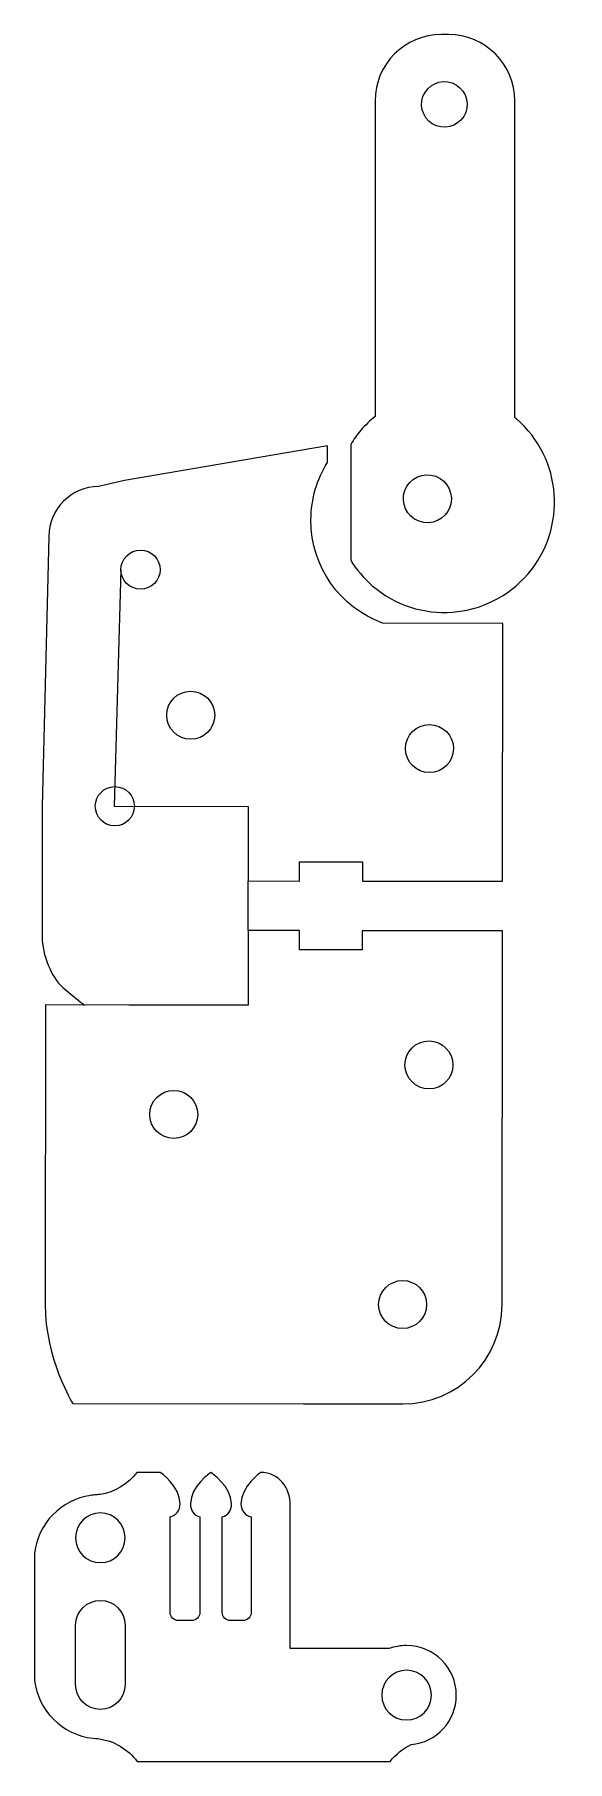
# Model space of a CAD drawing. Header units: millimetres. Extents: x -127 to 1881, y -61 to 1624.
# Drawn here: x 1535.1 to 1567.4, y 1047.7 to 1152.3 of the extents above; entities that cross this region are included whole.
import ezdxf

# ---------------------------------------------------------------- set-up
doc = ezdxf.new("R2010")
doc.units = ezdxf.units.MM
doc.layers.get('0').update_dxf_attribs({"linetype": 'CONTINUOUS', "true_color": 0xffffff})

msp = doc.modelspace()

# ---------------------------------------------------------------- linework, layer by layer
at = {"color": 7, "true_color": 0xffffff}
for points in [[(1560.17, 1152.26), (1559.74, 1152.26)], [(1555.72, 1148.25), (1555.72, 1129.13)], [(1561.21, 1147.55), (1561.21, 1147.55)], [(1564.18, 1129.07), (1564.18, 1148.25)], [(1564.28, 1128.99), (1564.28, 1128.99)], [(1552.83, 1126.35), (1552.83, 1127.36), (1540.54, 1125.26), (1538.96, 1124.88)], [(1554.24, 1127.44), (1554.24, 1120.42)], [(1560.25, 1123.64), (1560.25, 1123.64)], [(1535.95, 1121.87), (1535.55, 1105.52), (1535.54, 1097.63)], [(1540.31, 1119.85), (1539.91, 1105.52), (1548.03, 1105.51), (1548.03, 1101), (1551.13, 1100.99), (1551.14, 1102.15), (1554.95, 1102.15), (1554.95, 1100.99), (1563.44, 1100.98), (1563.46, 1116.6), (1556.17, 1116.61)], [(1542.69, 1119.85), (1542.69, 1119.85)], [(1543.09, 1111.03), (1543.09, 1111.03)], [(1557.56, 1109.01), (1557.56, 1109.01)], [(1541.13, 1105.52), (1541.13, 1105.52)], [(1548.03, 1097.99), (1548.03, 1097.99), (1548.03, 1101)], [(1563.42, 1075.34), (1563.44, 1097.97), (1554.94, 1097.98), (1554.94, 1096.83), (1551.13, 1096.83), (1551.13, 1097.99), (1548.03, 1097.99), (1548.03, 1097.99), (1548.02, 1093.47), (1543.37, 1093.48), (1540.8, 1093.48), (1535.74, 1093.49), (1535.72, 1075.36)], [(1557.53, 1089.85), (1557.53, 1089.85)], [(1542.06, 1086.86), (1542.06, 1086.86)], [(1555.93, 1075.34), (1555.93, 1075.34)], [(1537.4, 1069.34), (1551.37, 1069.33), (1557.39, 1069.32), (1557.39, 1069.32)], [(1542.71, 1065.17), (1541.28, 1065.17)], [(1545.77, 1065.17), (1545.77, 1065.17), (1545.77, 1065.17), (1545.77, 1065.17), (1545.77, 1065.17)], [(1543.9, 1063.28), (1543.9, 1063.28)], [(1547.02, 1063.28), (1547.01, 1063.28)], [(1556.57, 1054.5), (1550.58, 1054.5), (1550.58, 1063.16)], [(1543.29, 1056.7), (1543.29, 1062.48)], [(1545.1, 1062.48), (1545.1, 1056.7)], [(1546.45, 1056.7), (1546.45, 1062.48)], [(1548.21, 1062.48), (1548.21, 1056.7)], [(1540.57, 1061.21), (1540.57, 1061.21)], [(1535.08, 1060.29), (1535.08, 1052.58)], [(1537.57, 1052.32), (1537.57, 1055.92)], [(1540.57, 1055.92), (1540.57, 1052.32), (1540.57, 1052.32)], [(1544.6, 1056.2), (1543.79, 1056.2)], [(1547.71, 1056.2), (1546.95, 1056.2)], [(1559.13, 1051.68), (1559.13, 1051.68)], [(1560.64, 1051.68), (1560.64, 1051.68)], [(1538.62, 1049.07), (1538.77, 1049.06)], [(1541.3, 1047.67), (1556.63, 1047.67)]]:
    msp.add_lwpolyline(points, dxfattribs=at)
for points in [[(1559.74, 1152.26), (1557.52, 1152.26), (1555.72, 1150.47), (1555.72, 1148.25)], [(1564.18, 1148.25), (1564.18, 1150.47), (1562.39, 1152.26), (1560.17, 1152.26)], [(1558.62, 1148.51), (1558.89, 1149.22), (1559.68, 1149.59), (1560.39, 1149.33)], [(1559.44, 1146.74), (1558.72, 1147), (1558.36, 1147.8), (1558.62, 1148.51)], [(1560.39, 1149.33), (1561.11, 1149.06), (1561.47, 1148.27), (1561.21, 1147.55)], [(1561.21, 1147.55), (1560.95, 1146.84), (1560.15, 1146.47), (1559.44, 1146.74)], [(1555.72, 1129.13), (1555.42, 1128.88), (1555.13, 1128.61), (1554.86, 1128.3)], [(1564.28, 1128.99), (1564.25, 1129.02), (1564.22, 1129.04), (1564.18, 1129.07)], [(1564.97, 1119.58), (1567.38, 1122.37), (1567.07, 1126.58), (1564.28, 1128.99)], [(1554.86, 1128.3), (1554.63, 1128.03), (1554.43, 1127.74), (1554.24, 1127.44)], [(1551.83, 1122.86), (1551.83, 1124.14), (1552.2, 1125.34), (1552.83, 1126.35)], [(1557.52, 1124.65), (1557.8, 1125.4), (1558.64, 1125.79), (1559.39, 1125.51)], [(1559.39, 1125.51), (1560.14, 1125.23), (1560.53, 1124.39), (1560.25, 1123.64)], [(1538.96, 1124.88), (1537.3, 1124.88), (1535.95, 1123.53), (1535.95, 1121.87)], [(1558.38, 1122.78), (1557.63, 1123.06), (1557.24, 1123.9), (1557.52, 1124.65)], [(1560.25, 1123.64), (1559.97, 1122.89), (1559.14, 1122.5), (1558.38, 1122.78)], [(1556.17, 1116.61), (1553.63, 1117.55), (1551.82, 1119.99), (1551.83, 1122.86)], [(1540.31, 1119.85), (1540.32, 1120.51), (1540.85, 1121.04), (1541.5, 1121.04)], [(1541.5, 1121.04), (1542.16, 1121.04), (1542.69, 1120.51), (1542.69, 1119.85)], [(1554.24, 1120.42), (1554.59, 1119.86), (1555.03, 1119.34), (1555.55, 1118.88)], [(1541.5, 1118.67), (1540.84, 1118.67), (1540.31, 1119.2), (1540.31, 1119.85)], [(1542.69, 1119.85), (1542.69, 1119.2), (1542.16, 1118.67), (1541.5, 1118.67)], [(1555.55, 1118.88), (1558.35, 1116.47), (1562.56, 1116.79), (1564.97, 1119.58)], [(1543.09, 1111.03), (1543.09, 1111.84), (1543.74, 1112.49), (1544.55, 1112.49)], [(1544.55, 1112.49), (1545.35, 1112.49), (1546, 1111.83), (1546, 1111.03)], [(1544.54, 1109.58), (1543.74, 1109.58), (1543.09, 1110.23), (1543.09, 1111.03)], [(1546, 1111.03), (1546, 1110.23), (1545.35, 1109.58), (1544.54, 1109.58)], [(1557.56, 1109.01), (1557.56, 1109.82), (1558.21, 1110.47), (1559.01, 1110.47)], [(1559.01, 1110.47), (1559.82, 1110.47), (1560.47, 1109.81), (1560.47, 1109.01)], [(1559.01, 1107.56), (1558.21, 1107.56), (1557.56, 1108.21), (1557.56, 1109.01)], [(1560.47, 1109.01), (1560.47, 1108.21), (1559.81, 1107.56), (1559.01, 1107.56)], [(1538.76, 1105.52), (1538.76, 1106.18), (1539.29, 1106.71), (1539.95, 1106.71)], [(1539.95, 1106.71), (1540.6, 1106.71), (1541.13, 1106.18), (1541.13, 1105.52)], [(1539.94, 1104.33), (1539.29, 1104.33), (1538.76, 1104.87), (1538.76, 1105.52)], [(1541.13, 1105.52), (1541.13, 1104.86), (1540.6, 1104.33), (1539.94, 1104.33)], [(1535.54, 1097.63), (1535.54, 1096.53), (1536.1, 1095.14), (1536.79, 1094.55)], [(1536.79, 1094.55), (1537.48, 1093.97), (1538.08, 1093.48), (1538.08, 1093.48)], [(1557.53, 1089.85), (1557.53, 1090.66), (1558.19, 1091.31), (1558.99, 1091.31)], [(1558.99, 1091.31), (1559.79, 1091.3), (1560.44, 1090.65), (1560.44, 1089.85)], [(1558.99, 1088.4), (1558.18, 1088.4), (1557.53, 1089.05), (1557.53, 1089.85)], [(1560.44, 1089.85), (1560.44, 1089.05), (1559.79, 1088.4), (1558.99, 1088.4)], [(1542.06, 1086.86), (1542.06, 1087.66), (1542.72, 1088.31), (1543.52, 1088.31)], [(1543.52, 1088.31), (1544.32, 1088.31), (1544.97, 1087.66), (1544.97, 1086.86)], [(1543.52, 1085.4), (1542.71, 1085.4), (1542.06, 1086.06), (1542.06, 1086.86)], [(1544.97, 1086.86), (1544.97, 1086.05), (1544.32, 1085.4), (1543.52, 1085.4)], [(1555.93, 1075.34), (1555.93, 1076.15), (1556.59, 1076.8), (1557.39, 1076.8)], [(1557.39, 1076.8), (1558.19, 1076.8), (1558.84, 1076.14), (1558.84, 1075.34)], [(1535.72, 1075.36), (1535.72, 1072.04), (1537.4, 1069.34), (1537.4, 1069.34)], [(1557.39, 1073.89), (1556.58, 1073.89), (1555.93, 1074.54), (1555.93, 1075.34)], [(1558.84, 1075.34), (1558.84, 1074.54), (1558.19, 1073.89), (1557.39, 1073.89)], [(1557.39, 1069.32), (1560.72, 1069.32), (1563.41, 1072.01), (1563.42, 1075.34)], [(1541.28, 1065.17), (1540.74, 1064.47), (1539.95, 1063.98), (1539.05, 1063.83)], [(1543.9, 1063.28), (1543.9, 1064.32), (1542.71, 1065.17), (1542.71, 1065.17)], [(1545.77, 1065.17), (1545.75, 1065.16), (1544.53, 1064.32), (1544.53, 1063.28)], [(1547.01, 1063.28), (1547.01, 1064.32), (1545.79, 1065.16), (1545.77, 1065.17)], [(1548.78, 1065.17), (1548.78, 1065.17), (1547.59, 1064.32), (1547.59, 1063.28)], [(1550.58, 1063.16), (1550.58, 1064.27), (1549.89, 1065.17), (1548.78, 1065.17)], [(1538.47, 1063.78), (1536.69, 1063.52), (1535.29, 1062.09), (1535.08, 1060.29)], [(1538.83, 1063.82), (1538.71, 1063.81), (1538.59, 1063.8), (1538.47, 1063.78)], [(1539.05, 1063.83), (1538.97, 1063.83), (1538.9, 1063.83), (1538.83, 1063.82)], [(1539.07, 1062.72), (1538.24, 1062.72), (1537.57, 1062.04), (1537.57, 1061.21)], [(1540.57, 1061.21), (1540.57, 1062.04), (1539.9, 1062.72), (1539.07, 1062.72)], [(1543.29, 1062.48), (1543.67, 1062.55), (1543.9, 1062.88), (1543.9, 1063.28)], [(1544.53, 1063.28), (1544.53, 1062.88), (1544.72, 1062.55), (1545.1, 1062.48)], [(1546.45, 1062.48), (1546.83, 1062.55), (1547.02, 1062.88), (1547.02, 1063.28)], [(1547.59, 1063.28), (1547.59, 1062.88), (1547.83, 1062.55), (1548.21, 1062.48)], [(1537.57, 1061.21), (1537.57, 1060.38), (1538.24, 1059.71), (1539.07, 1059.71)], [(1539.07, 1059.71), (1539.9, 1059.71), (1540.57, 1060.38), (1540.57, 1061.21)], [(1537.57, 1055.92), (1537.57, 1056.75), (1538.24, 1057.42), (1539.07, 1057.42)], [(1539.07, 1057.42), (1539.9, 1057.42), (1540.57, 1056.75), (1540.57, 1055.92)], [(1543.79, 1056.2), (1543.52, 1056.2), (1543.29, 1056.42), (1543.29, 1056.7)], [(1545.1, 1056.7), (1545.1, 1056.42), (1544.87, 1056.2), (1544.6, 1056.2)], [(1546.95, 1056.2), (1546.68, 1056.2), (1546.45, 1056.42), (1546.45, 1056.7)], [(1548.21, 1056.7), (1548.21, 1056.42), (1547.98, 1056.2), (1547.71, 1056.2)], [(1557.63, 1054.69), (1557.25, 1054.69), (1556.9, 1054.62), (1556.57, 1054.5)], [(1560.64, 1051.68), (1560.64, 1053.34), (1559.29, 1054.69), (1557.63, 1054.69)], [(1535.08, 1052.58), (1535.3, 1050.74), (1536.77, 1049.28), (1538.62, 1049.07)], [(1539.07, 1050.82), (1538.24, 1050.82), (1537.57, 1051.49), (1537.57, 1052.32)], [(1540.57, 1052.32), (1540.57, 1051.49), (1539.9, 1050.82), (1539.07, 1050.82)], [(1557.63, 1053.19), (1556.8, 1053.19), (1556.12, 1052.51), (1556.12, 1051.68)], [(1559.13, 1051.68), (1559.13, 1052.51), (1558.46, 1053.19), (1557.63, 1053.19)], [(1556.12, 1051.68), (1556.12, 1050.85), (1556.8, 1050.18), (1557.63, 1050.18)], [(1557.63, 1050.18), (1558.46, 1050.18), (1559.13, 1050.85), (1559.13, 1051.68)], [(1557.9, 1048.69), (1559.44, 1048.82), (1560.64, 1050.11), (1560.64, 1051.68)], [(1538.77, 1049.06), (1538.82, 1049.05), (1538.88, 1049.05), (1538.93, 1049.05)], [(1538.93, 1049.05), (1539.9, 1048.93), (1540.74, 1048.41), (1541.3, 1047.67)], [(1556.63, 1047.67), (1556.97, 1048.1), (1557.4, 1048.45), (1557.9, 1048.69)]]:
    msp.add_open_spline(points, degree=3, dxfattribs=at)

doc.saveas('drawing.dxf')
